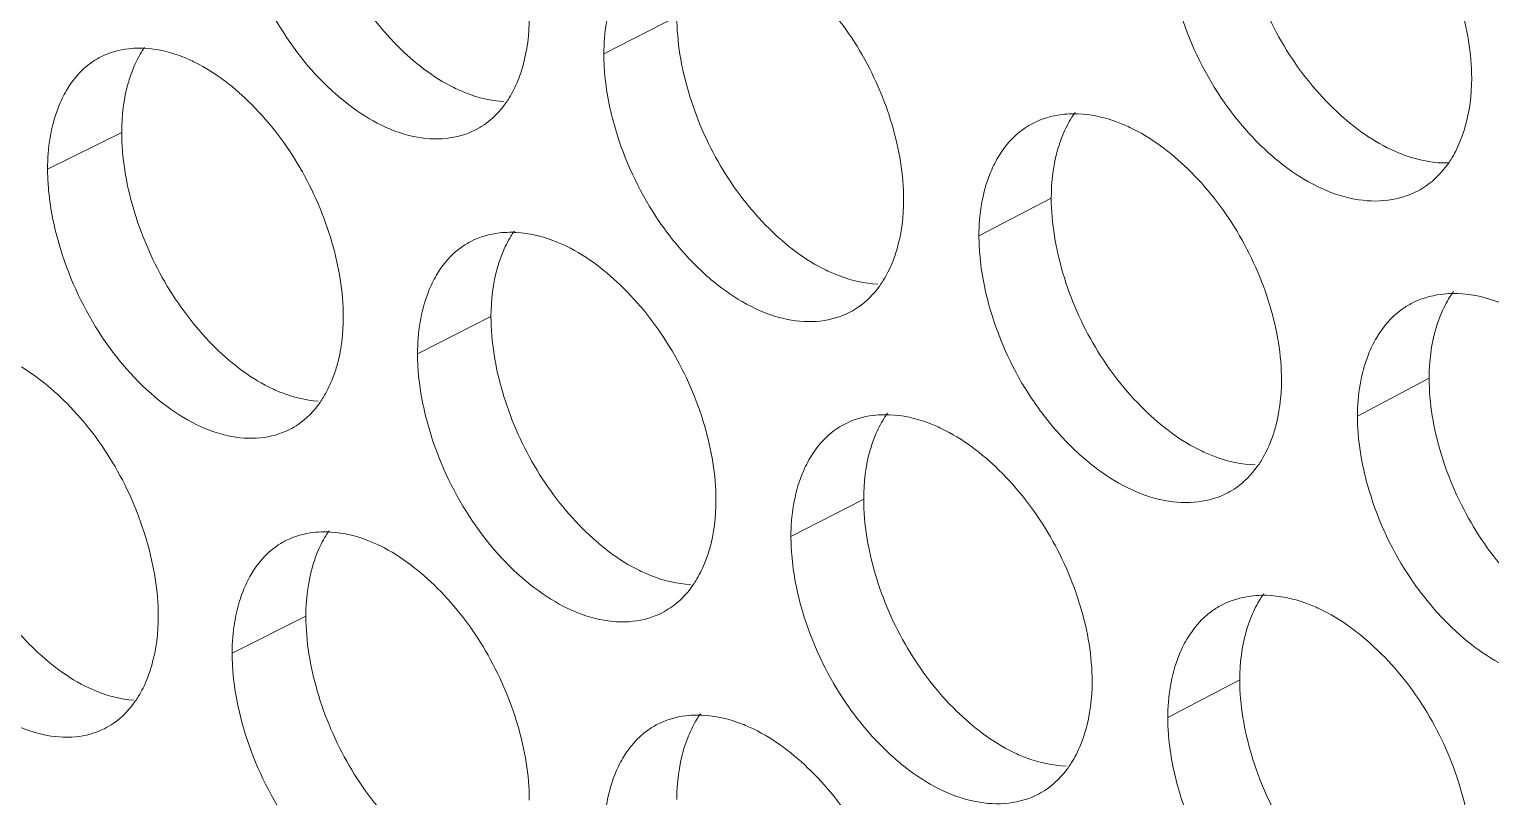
# Model space of a CAD drawing. Header units: millimetres. Extents: x 1177 to 4147, y 93 to 2194.
# Drawn here: x 2580.8 to 2595.5, y 737.17 to 744.89 of the extents above; entities that cross this region are included whole.
import ezdxf

# ---------------------------------------------------------------- set-up
doc = ezdxf.new("R2010")
doc.units = ezdxf.units.MM
doc.header["$LTSCALE"] = 0.1
doc.layers.get('0').update_dxf_attribs({"lineweight": 13})
doc.layers.add('标注', color=251, linetype='Continuous', lineweight=9)

# ---------------------------------------------------------------- blocks, each defined once
blk = doc.blocks.new('02')
for points, knots in [([(4627.348, 522.744), (4597.363, 531.299), (4553.55, 545.69), (4497.641, 568.487), (4458.71, 586.649), (4422.281, 606.068), (4388.51, 626.659), (4357.551, 648.334), (4338.416, 663.815), (4329.392, 671.722)], [0, 0, 0, 0, 0.278685, 0.411475, 0.539478, 0.662459, 0.780251, 0.892768, 1, 1, 1, 1]), ([(4626.906, 521.428), (4597.052, 529.945), (4553.424, 544.261), (4497.732, 566.923), (4458.929, 584.973), (4422.597, 604.269), (4388.892, 624.729), (4357.964, 646.263), (4338.829, 661.641), (4329.798, 669.496)], [0, 0, 0, 0, 0.278468, 0.411196, 0.539177, 0.662176, 0.780023, 0.892638, 1, 1, 1, 1]), ([(4628.518, 518.372), (4598.337, 526.935), (4554.235, 541.353), (4497.955, 564.22), (4458.766, 582.448), (4422.099, 601.945), (4388.114, 622.628), (4356.965, 644.402), (4337.717, 659.96), (4328.641, 667.907)], [0, 0, 0, 0, 0.278732, 0.411552, 0.539576, 0.662563, 0.780343, 0.892822, 1, 1, 1, 1]), ([(4328.202, 667.332), (4337.3, 659.316), (4356.601, 643.626), (4387.852, 621.677), (4421.956, 600.844), (4458.755, 581.215), (4498.091, 562.874), (4554.59, 539.876), (4598.873, 525.389), (4629.18, 516.79)], [0, 0, 0, 0, 0.107262, 0.219794, 0.337581, 0.460553, 0.588547, 0.721328, 1, 1, 1, 1])]:
    blk.add_open_spline(points, degree=3, knots=knots)
at = {"layer": '标注'}
for p, q in [((4465.295, 655.576), (4464.246, 655.04)), ((4457.319, 653.913), (4456.254, 653.384)), ((4470.674, 652.966), (4469.635, 652.425)), ((4462.624, 651.265), (4461.569, 650.732)), ((4476.103, 650.381), (4475.073, 649.836)), ((4467.979, 648.642), (4466.934, 648.104)), ((4459.965, 646.961), (4458.906, 646.43)), ((4473.382, 646.045), (4472.348, 645.502))]:
    blk.add_line(p, q, dxfattribs=at)
for centre, radius, start, end in [((4457.571, 653.665), 1.459, 85.9113, 90.3279), ((4471.001, 652.672), 1.508, 88.1658, 91.0012), ((4462.906, 650.999), 1.478, 86.8291, 90.6001), ((4468.29, 648.358), 1.498, 87.7255, 90.8684), ((4460.232, 646.704), 1.468, 86.3729, 90.4645), ((4473.723, 645.743), 1.518, 88.601, 91.1331), ((4465.592, 644.051), 1.488, 87.2799, 90.7347)]:
    blk.add_arc(centre, radius, start, end, dxfattribs=at)
for points, knots in [([(4476.714, 654.689), (4476.714, 655.051), (4476.581, 655.802), (4476.118, 656.845), (4475.425, 657.727), (4474.836, 658.17), (4474.527, 658.316)], [0, 0, 0, 0, 0.245829, 0.509477, 0.768016, 1, 1, 1, 1]), ([(4476.714, 654.689), (4476.714, 655.051), (4476.581, 655.802), (4476.118, 656.845), (4475.425, 657.727), (4474.836, 658.17), (4474.527, 658.316)], [0, 0, 0, 0, 0.245829, 0.509477, 0.768016, 1, 1, 1, 1]), ([(4459.965, 658.211), (4459.965, 657.848), (4460.094, 657.097), (4460.542, 656.048), (4461.214, 655.158), (4461.789, 654.705), (4462.091, 654.556)], [0, 0, 0, 0, 0.247033, 0.511643, 0.769894, 1, 1, 1, 1]), ([(4473.382, 657.295), (4473.382, 656.933), (4473.514, 656.182), (4473.973, 655.138), (4474.662, 654.255), (4475.249, 653.811), (4475.558, 653.665)], [0, 0, 0, 0, 0.246134, 0.50993, 0.768307, 1, 1, 1, 1]), ([(4473.382, 657.295), (4473.382, 656.933), (4473.514, 656.182), (4473.973, 655.138), (4474.662, 654.255), (4475.249, 653.811), (4475.558, 653.665)], [0, 0, 0, 0, 0.246134, 0.50993, 0.768307, 1, 1, 1, 1]), ([(4459.07, 656.604), (4459.198, 656.16), (4459.581, 655.325), (4460.418, 654.35), (4461.291, 653.85), (4461.971, 653.799), (4462.27, 653.882), (4462.4, 653.948)], [0, 0, 0, 0, 0.293762, 0.573619, 0.807925, 0.907583, 1, 1, 1, 1]), ([(4468.553, 652.946), (4468.553, 653.308), (4468.422, 654.06), (4467.966, 655.106), (4467.283, 655.991), (4466.701, 656.44), (4466.395, 656.589)], [0, 0, 0, 0, 0.246367, 0.510504, 0.768967, 1, 1, 1, 1]), ([(4464.519, 656.17), (4464.474, 656.093), (4464.304, 655.74), (4464.246, 655.341), (4464.246, 655.04)], [0, 0, 0, 0, 0.228624, 1, 1, 1, 1]), ([(4463.008, 654.653), (4463.036, 654.72), (4463.137, 655.014), (4463.174, 655.328), (4463.174, 655.566)], [0, 0, 0, 0, 0.233221, 1, 1, 1, 1]), ([(4465.295, 655.576), (4465.295, 655.213), (4465.425, 654.462), (4465.878, 653.415), (4466.556, 652.528), (4467.136, 652.079), (4467.441, 651.931)], [0, 0, 0, 0, 0.246671, 0.510955, 0.769257, 1, 1, 1, 1]), ([(4472.516, 655.679), (4472.649, 655.233), (4472.949, 654.592), (4473.515, 653.874), (4474.116, 653.314), (4474.81, 652.944), (4475.505, 652.91), (4475.81, 653.002), (4475.943, 653.072)], [0, 0, 0, 0, 0.291305, 0.434775, 0.570777, 0.805593, 0.906279, 1, 1, 1, 1]), ([(4472.516, 655.679), (4472.649, 655.233), (4472.949, 654.592), (4473.515, 653.874), (4474.116, 653.314), (4474.81, 652.944), (4475.505, 652.91), (4475.81, 653.002), (4475.943, 653.072)], [0, 0, 0, 0, 0.291305, 0.434775, 0.570777, 0.805593, 0.906279, 1, 1, 1, 1]), ([(4457.027, 655.002), (4456.976, 654.976), (4456.774, 654.855), (4456.616, 654.669), (4456.526, 654.516)], [0, 0, 0, 0, 0.242512, 1, 1, 1, 1]), ([(4457.563, 655.124), (4457.516, 655.124), (4457.332, 655.113), (4457.149, 655.062), (4457.027, 655.002)], [0, 0, 0, 0, 0.258421, 1, 1, 1, 1]), ([(4457.648, 655.137), (4457.632, 655.113), (4457.568, 655.014), (4457.516, 654.907), (4457.482, 654.825)], [0, 0, 0, 0, 0.242569, 1, 1, 1, 1]), ([(4458.374, 654.918), (4458.316, 654.947), (4458.094, 655.047), (4457.853, 655.108), (4457.675, 655.12)], [0, 0, 0, 0, 0.266713, 1, 1, 1, 1]), ([(4464.246, 655.04), (4464.246, 654.953), (4464.261, 654.59), (4464.333, 654.23), (4464.411, 653.965)], [0, 0, 0, 0, 0.238632, 1, 1, 1, 1]), ([(4457.482, 654.825), (4457.455, 654.758), (4457.355, 654.464), (4457.319, 654.15), (4457.319, 653.913)], [0, 0, 0, 0, 0.232835, 1, 1, 1, 1]), ([(4460.502, 651.26), (4460.502, 651.623), (4460.373, 652.375), (4459.923, 653.423), (4459.251, 654.313), (4458.677, 654.767), (4458.374, 654.918)], [0, 0, 0, 0, 0.246911, 0.511538, 0.769926, 1, 1, 1, 1]), ([(4456.526, 654.516), (4456.481, 654.439), (4456.312, 654.085), (4456.254, 653.686), (4456.254, 653.384)], [0, 0, 0, 0, 0.227885, 1, 1, 1, 1]), ([(4462.091, 654.556), (4462.151, 654.526), (4462.379, 654.425), (4462.626, 654.366), (4462.809, 654.355)], [0, 0, 0, 0, 0.2667, 1, 1, 1, 1]), ([(4462.837, 654.336), (4462.854, 654.36), (4462.92, 654.46), (4462.974, 654.569), (4463.008, 654.653)], [0, 0, 0, 0, 0.242697, 1, 1, 1, 1]), ([(4476.545, 653.775), (4476.573, 653.842), (4476.676, 654.136), (4476.714, 654.45), (4476.714, 654.689)], [0, 0, 0, 0, 0.233967, 1, 1, 1, 1]), ([(4476.545, 653.775), (4476.573, 653.842), (4476.676, 654.136), (4476.714, 654.45), (4476.714, 654.689)], [0, 0, 0, 0, 0.233967, 1, 1, 1, 1]), ([(4462.4, 653.948), (4462.443, 653.97), (4462.612, 654.069), (4462.752, 654.215), (4462.837, 654.336)], [0, 0, 0, 0, 0.244733, 1, 1, 1, 1]), ([(4470.974, 654.18), (4470.924, 654.179), (4470.728, 654.166), (4470.535, 654.109), (4470.407, 654.042)], [0, 0, 0, 0, 0.258483, 1, 1, 1, 1]), ([(4471.019, 654.204), (4471.002, 654.18), (4470.933, 654.077), (4470.877, 653.966), (4470.842, 653.88)], [0, 0, 0, 0, 0.242868, 1, 1, 1, 1]), ([(4471.804, 653.984), (4471.742, 654.014), (4471.501, 654.116), (4471.24, 654.174), (4471.049, 654.18)], [0, 0, 0, 0, 0.266802, 1, 1, 1, 1]), ([(4457.319, 653.913), (4457.319, 653.55), (4457.447, 652.798), (4457.893, 651.749), (4458.561, 650.858), (4459.134, 650.403), (4459.435, 650.252)], [0, 0, 0, 0, 0.247215, 0.511988, 0.770214, 1, 1, 1, 1]), ([(4464.411, 653.965), (4464.542, 653.52), (4464.836, 652.88), (4465.392, 652.159), (4465.981, 651.597), (4466.662, 651.219), (4467.348, 651.174), (4467.649, 651.261), (4467.78, 651.328)], [0, 0, 0, 0, 0.292621, 0.4365, 0.572692, 0.807081, 0.907102, 1, 1, 1, 1]), ([(4470.407, 654.042), (4470.356, 654.015), (4470.157, 653.892), (4470, 653.707), (4469.91, 653.555)], [0, 0, 0, 0, 0.24332, 1, 1, 1, 1]), ([(4473.982, 650.351), (4473.982, 650.714), (4473.849, 651.465), (4473.388, 652.509), (4472.699, 653.392), (4472.112, 653.837), (4471.804, 653.984)], [0, 0, 0, 0, 0.246007, 0.509819, 0.768332, 1, 1, 1, 1]), ([(4470.842, 653.88), (4470.814, 653.813), (4470.712, 653.518), (4470.674, 653.204), (4470.674, 652.966)], [0, 0, 0, 0, 0.233581, 1, 1, 1, 1]), ([(4476.362, 653.444), (4476.38, 653.469), (4476.451, 653.573), (4476.508, 653.686), (4476.545, 653.775)], [0, 0, 0, 0, 0.243017, 1, 1, 1, 1]), ([(4476.362, 653.444), (4476.38, 653.469), (4476.451, 653.573), (4476.508, 653.686), (4476.545, 653.775)], [0, 0, 0, 0, 0.243017, 1, 1, 1, 1]), ([(4469.91, 653.555), (4469.864, 653.478), (4469.694, 653.125), (4469.635, 652.726), (4469.635, 652.425)], [0, 0, 0, 0, 0.229116, 1, 1, 1, 1]), ([(4475.558, 653.665), (4475.627, 653.633), (4475.891, 653.523), (4476.181, 653.468), (4476.39, 653.473)], [0, 0, 0, 0, 0.268088, 1, 1, 1, 1]), ([(4475.558, 653.665), (4475.627, 653.633), (4475.891, 653.523), (4476.181, 653.468), (4476.39, 653.473)], [0, 0, 0, 0, 0.268088, 1, 1, 1, 1]), ([(4456.254, 653.384), (4456.254, 653.298), (4456.27, 652.934), (4456.341, 652.574), (4456.418, 652.308)], [0, 0, 0, 0, 0.238534, 1, 1, 1, 1]), ([(4475.943, 653.072), (4475.983, 653.094), (4476.144, 653.192), (4476.279, 653.329), (4476.362, 653.444)], [0, 0, 0, 0, 0.245619, 1, 1, 1, 1]), ([(4475.943, 653.072), (4475.983, 653.094), (4476.144, 653.192), (4476.279, 653.329), (4476.362, 653.444)], [0, 0, 0, 0, 0.245619, 1, 1, 1, 1]), ([(4468.386, 652.033), (4468.414, 652.1), (4468.516, 652.394), (4468.553, 652.708), (4468.553, 652.946)], [0, 0, 0, 0, 0.233519, 1, 1, 1, 1]), ([(4470.674, 652.966), (4470.674, 652.603), (4470.806, 651.852), (4471.263, 650.807), (4471.948, 649.923), (4472.533, 649.477), (4472.84, 649.331)], [0, 0, 0, 0, 0.246312, 0.510271, 0.768623, 1, 1, 1, 1]), ([(4462.89, 652.477), (4462.842, 652.477), (4462.653, 652.466), (4462.467, 652.412), (4462.342, 652.349)], [0, 0, 0, 0, 0.258444, 1, 1, 1, 1]), ([(4462.96, 652.495), (4462.943, 652.471), (4462.877, 652.37), (4462.823, 652.262), (4462.789, 652.178)], [0, 0, 0, 0, 0.242682, 1, 1, 1, 1]), ([(4463.709, 652.276), (4463.649, 652.305), (4463.42, 652.406), (4463.171, 652.465), (4462.988, 652.475)], [0, 0, 0, 0, 0.266759, 1, 1, 1, 1]), ([(4469.635, 652.425), (4469.635, 652.338), (4469.651, 651.975), (4469.724, 651.616), (4469.802, 651.351)], [0, 0, 0, 0, 0.238699, 1, 1, 1, 1]), ([(4456.418, 652.308), (4456.546, 651.865), (4456.925, 651.03), (4457.757, 650.053), (4458.624, 649.551), (4459.301, 649.496), (4459.599, 649.577), (4459.729, 649.642)], [0, 0, 0, 0, 0.294207, 0.574275, 0.808437, 0.907868, 1, 1, 1, 1]), ([(4462.342, 652.349), (4462.291, 652.323), (4462.09, 652.201), (4461.932, 652.016), (4461.842, 651.863)], [0, 0, 0, 0, 0.242847, 1, 1, 1, 1]), ([(4465.857, 648.628), (4465.857, 648.99), (4465.726, 649.742), (4465.272, 650.788), (4464.593, 651.676), (4464.014, 652.126), (4463.709, 652.276)], [0, 0, 0, 0, 0.246547, 0.510848, 0.769286, 1, 1, 1, 1]), ([(4462.789, 652.178), (4462.761, 652.111), (4462.661, 651.817), (4462.624, 651.503), (4462.624, 651.265)], [0, 0, 0, 0, 0.233133, 1, 1, 1, 1]), ([(4468.21, 651.71), (4468.227, 651.734), (4468.295, 651.837), (4468.351, 651.947), (4468.386, 652.033)], [0, 0, 0, 0, 0.242819, 1, 1, 1, 1]), ([(4461.842, 651.863), (4461.797, 651.786), (4461.628, 651.432), (4461.569, 651.033), (4461.569, 650.732)], [0, 0, 0, 0, 0.228378, 1, 1, 1, 1]), ([(4467.441, 651.931), (4467.503, 651.901), (4467.738, 651.799), (4467.993, 651.741), (4468.181, 651.733)], [0, 0, 0, 0, 0.26673, 1, 1, 1, 1]), ([(4467.78, 651.328), (4467.822, 651.35), (4467.988, 651.449), (4468.126, 651.591), (4468.21, 651.71)], [0, 0, 0, 0, 0.245104, 1, 1, 1, 1]), ([(4476.424, 651.597), (4476.373, 651.596), (4476.173, 651.581), (4475.975, 651.522), (4475.844, 651.452)], [0, 0, 0, 0, 0.258513, 1, 1, 1, 1]), ([(4476.453, 651.626), (4476.435, 651.601), (4476.365, 651.497), (4476.308, 651.384), (4476.271, 651.296)], [0, 0, 0, 0, 0.243002, 1, 1, 1, 1]), ([(4477.262, 651.405), (4477.192, 651.438), (4476.926, 651.547), (4476.635, 651.602), (4476.424, 651.597)], [0, 0, 0, 0, 0.268167, 1, 1, 1, 1]), ([(4475.844, 651.452), (4475.794, 651.425), (4475.595, 651.301), (4475.439, 651.116), (4475.349, 650.964)], [0, 0, 0, 0, 0.243618, 1, 1, 1, 1]), ([(4460.338, 650.348), (4460.365, 650.415), (4460.466, 650.709), (4460.502, 651.022), (4460.502, 651.26)], [0, 0, 0, 0, 0.233071, 1, 1, 1, 1]), ([(4462.624, 651.265), (4462.624, 650.902), (4462.754, 650.151), (4463.204, 649.103), (4463.879, 648.215), (4464.456, 647.764), (4464.76, 647.615)], [0, 0, 0, 0, 0.246852, 0.511298, 0.769575, 1, 1, 1, 1]), ([(4469.802, 651.351), (4469.934, 650.906), (4470.232, 650.265), (4470.795, 649.546), (4471.392, 648.985), (4472.082, 648.612), (4472.774, 648.575), (4473.078, 648.665), (4473.209, 648.734)], [0, 0, 0, 0, 0.291742, 0.435347, 0.571412, 0.806086, 0.906551, 1, 1, 1, 1]), ([(4476.271, 651.296), (4476.243, 651.229), (4476.14, 650.935), (4476.103, 650.62), (4476.103, 650.381)], [0, 0, 0, 0, 0.233879, 1, 1, 1, 1]), ([(4475.349, 650.964), (4475.303, 650.887), (4475.133, 650.535), (4475.073, 650.136), (4475.073, 649.836)], [0, 0, 0, 0, 0.229607, 1, 1, 1, 1]), ([(4461.569, 650.732), (4461.569, 650.645), (4461.585, 650.282), (4461.657, 649.922), (4461.734, 649.657)], [0, 0, 0, 0, 0.238599, 1, 1, 1, 1]), ([(4457.844, 646.961), (4457.844, 647.324), (4457.715, 648.075), (4457.268, 649.125), (4456.598, 650.016), (4456.027, 650.472), (4455.726, 650.624)], [0, 0, 0, 0, 0.247093, 0.511885, 0.770247, 1, 1, 1, 1]), ([(4460.169, 650.033), (4460.185, 650.057), (4460.25, 650.157), (4460.304, 650.265), (4460.338, 650.348)], [0, 0, 0, 0, 0.24264, 1, 1, 1, 1]), ([(4473.813, 649.438), (4473.841, 649.505), (4473.944, 649.799), (4473.982, 650.113), (4473.982, 650.351)], [0, 0, 0, 0, 0.233818, 1, 1, 1, 1]), ([(4476.103, 650.381), (4476.103, 650.019), (4476.235, 649.268), (4476.696, 648.225), (4477.388, 647.344), (4477.978, 646.901), (4478.287, 646.756)], [0, 0, 0, 0, 0.245956, 0.50959, 0.767992, 1, 1, 1, 1]), ([(4459.435, 650.252), (4459.494, 650.223), (4459.718, 650.123), (4459.961, 650.063), (4460.141, 650.051)], [0, 0, 0, 0, 0.266679, 1, 1, 1, 1]), ([(4459.729, 649.642), (4459.772, 649.664), (4459.942, 649.764), (4460.083, 649.911), (4460.169, 650.033)], [0, 0, 0, 0, 0.244538, 1, 1, 1, 1]), ([(4467.706, 649.721), (4467.656, 649.695), (4467.456, 649.572), (4467.298, 649.387), (4467.208, 649.234)], [0, 0, 0, 0, 0.243166, 1, 1, 1, 1]), ([(4468.267, 649.856), (4468.217, 649.856), (4468.024, 649.843), (4467.834, 649.787), (4467.706, 649.721)], [0, 0, 0, 0, 0.258469, 1, 1, 1, 1]), ([(4468.32, 649.878), (4468.303, 649.854), (4468.236, 649.752), (4468.18, 649.642), (4468.145, 649.556)], [0, 0, 0, 0, 0.242804, 1, 1, 1, 1]), ([(4469.094, 649.658), (4469.032, 649.688), (4468.795, 649.79), (4468.538, 649.848), (4468.349, 649.855)], [0, 0, 0, 0, 0.266791, 1, 1, 1, 1]), ([(4475.073, 649.836), (4475.073, 649.749), (4475.089, 649.386), (4475.163, 649.027), (4475.242, 648.763)], [0, 0, 0, 0, 0.238766, 1, 1, 1, 1]), ([(4454.685, 649.621), (4454.685, 649.258), (4454.813, 648.506), (4455.256, 647.456), (4455.921, 646.564), (4456.491, 646.107), (4456.791, 645.956)], [0, 0, 0, 0, 0.247397, 0.512334, 0.770535, 1, 1, 1, 1]), ([(4461.734, 649.657), (4461.864, 649.212), (4462.249, 648.377), (4463.091, 647.402), (4463.97, 646.906), (4464.653, 646.859), (4464.954, 646.943), (4465.084, 647.01)], [0, 0, 0, 0, 0.293319, 0.572966, 0.807416, 0.907301, 1, 1, 1, 1]), ([(4468.145, 649.556), (4468.117, 649.489), (4468.016, 649.195), (4467.979, 648.881), (4467.979, 648.642)], [0, 0, 0, 0, 0.233432, 1, 1, 1, 1]), ([(4471.261, 646.02), (4471.261, 646.383), (4471.129, 647.134), (4470.671, 648.179), (4469.985, 649.063), (4469.401, 649.511), (4469.094, 649.658)], [0, 0, 0, 0, 0.246187, 0.510161, 0.768649, 1, 1, 1, 1]), ([(4472.84, 649.331), (4472.903, 649.3), (4473.146, 649.198), (4473.409, 649.141), (4473.602, 649.136)], [0, 0, 0, 0, 0.266746, 1, 1, 1, 1]), ([(4473.633, 649.11), (4473.65, 649.134), (4473.72, 649.238), (4473.777, 649.35), (4473.813, 649.438)], [0, 0, 0, 0, 0.242949, 1, 1, 1, 1]), ([(4467.208, 649.234), (4467.163, 649.157), (4466.993, 648.804), (4466.934, 648.405), (4466.934, 648.104)], [0, 0, 0, 0, 0.22887, 1, 1, 1, 1]), ([(4473.209, 648.734), (4473.251, 648.756), (4473.413, 648.854), (4473.549, 648.994), (4473.633, 649.11)], [0, 0, 0, 0, 0.245453, 1, 1, 1, 1]), ([(4467.979, 648.642), (4467.979, 648.28), (4468.109, 647.529), (4468.564, 646.483), (4469.246, 645.597), (4469.828, 645.15), (4470.134, 645.002)], [0, 0, 0, 0, 0.246491, 0.510612, 0.768939, 1, 1, 1, 1]), ([(4475.242, 648.763), (4475.375, 648.316), (4475.677, 647.675), (4476.248, 646.958), (4476.852, 646.399), (4477.551, 646.032), (4478.249, 646.001), (4478.555, 646.095), (4478.688, 646.166)], [0, 0, 0, 0, 0.290871, 0.434206, 0.570147, 0.805105, 0.906009, 1, 1, 1, 1]), ([(4465.691, 647.715), (4465.719, 647.782), (4465.82, 648.076), (4465.857, 648.39), (4465.857, 648.628)], [0, 0, 0, 0, 0.23337, 1, 1, 1, 1]), ([(4453.778, 648.019), (4453.905, 647.575), (4454.28, 646.742), (4455.002, 645.893), (4455.671, 645.431), (4456.166, 645.24), (4456.644, 645.199), (4456.941, 645.279), (4457.07, 645.343)], [0, 0, 0, 0, 0.294183, 0.574014, 0.698487, 0.809259, 0.908301, 1, 1, 1, 1]), ([(4459.679, 648.047), (4459.628, 648.022), (4459.426, 647.9), (4459.268, 647.714), (4459.178, 647.561)], [0, 0, 0, 0, 0.242682, 1, 1, 1, 1]), ([(4460.221, 648.173), (4460.172, 648.172), (4459.986, 648.161), (4459.802, 648.109), (4459.679, 648.047)], [0, 0, 0, 0, 0.258432, 1, 1, 1, 1]), ([(4460.298, 648.188), (4460.281, 648.164), (4460.216, 648.064), (4460.163, 647.957), (4460.129, 647.873)], [0, 0, 0, 0, 0.242625, 1, 1, 1, 1]), ([(4461.036, 647.969), (4460.977, 647.998), (4460.751, 648.098), (4460.506, 648.158), (4460.325, 648.17)], [0, 0, 0, 0, 0.266738, 1, 1, 1, 1]), ([(4466.934, 648.104), (4466.934, 648.018), (4466.95, 647.655), (4467.022, 647.295), (4467.1, 647.03)], [0, 0, 0, 0, 0.238665, 1, 1, 1, 1]), ([(4460.129, 647.873), (4460.102, 647.806), (4460.002, 647.512), (4459.965, 647.199), (4459.965, 646.961)], [0, 0, 0, 0, 0.232984, 1, 1, 1, 1]), ([(4463.174, 644.316), (4463.174, 644.678), (4463.043, 645.43), (4462.592, 646.478), (4461.916, 647.366), (4461.339, 647.819), (4461.036, 647.969)], [0, 0, 0, 0, 0.246729, 0.511193, 0.769606, 1, 1, 1, 1]), ([(4464.76, 647.615), (4464.821, 647.585), (4465.052, 647.484), (4465.304, 647.425), (4465.489, 647.416)], [0, 0, 0, 0, 0.266716, 1, 1, 1, 1]), ([(4465.517, 647.395), (4465.534, 647.419), (4465.601, 647.52), (4465.656, 647.63), (4465.691, 647.715)], [0, 0, 0, 0, 0.242757, 1, 1, 1, 1]), ([(4459.178, 647.561), (4459.133, 647.484), (4458.964, 647.131), (4458.906, 646.731), (4458.906, 646.43)], [0, 0, 0, 0, 0.228131, 1, 1, 1, 1]), ([(4465.084, 647.01), (4465.126, 647.032), (4465.294, 647.131), (4465.433, 647.275), (4465.517, 647.395)], [0, 0, 0, 0, 0.244921, 1, 1, 1, 1]), ([(4473.693, 647.26), (4473.642, 647.259), (4473.444, 647.245), (4473.249, 647.187), (4473.119, 647.119)], [0, 0, 0, 0, 0.258498, 1, 1, 1, 1]), ([(4473.73, 647.287), (4473.712, 647.262), (4473.643, 647.159), (4473.586, 647.047), (4473.55, 646.96)], [0, 0, 0, 0, 0.242934, 1, 1, 1, 1]), ([(4474.527, 647.066), (4474.463, 647.097), (4474.219, 647.199), (4473.954, 647.256), (4473.76, 647.26)], [0, 0, 0, 0, 0.266809, 1, 1, 1, 1]), ([(4457.68, 646.049), (4457.707, 646.116), (4457.807, 646.41), (4457.844, 646.723), (4457.844, 646.961)], [0, 0, 0, 0, 0.232922, 1, 1, 1, 1]), ([(4459.965, 646.961), (4459.965, 646.598), (4460.094, 645.847), (4460.542, 644.798), (4461.214, 643.908), (4461.789, 643.455), (4462.091, 643.306)], [0, 0, 0, 0, 0.247033, 0.511643, 0.769894, 1, 1, 1, 1]), ([(4467.1, 647.03), (4467.232, 646.585), (4467.528, 645.944), (4468.087, 645.224), (4468.68, 644.663), (4469.366, 644.287), (4470.055, 644.247), (4470.357, 644.335), (4470.489, 644.403)], [0, 0, 0, 0, 0.29218, 0.435922, 0.57205, 0.806581, 0.906826, 1, 1, 1, 1]), ([(4473.119, 647.119), (4473.069, 647.092), (4472.87, 646.968), (4472.713, 646.783), (4472.623, 646.631)], [0, 0, 0, 0, 0.243471, 1, 1, 1, 1]), ([(4473.55, 646.96), (4473.522, 646.893), (4473.42, 646.598), (4473.382, 646.284), (4473.382, 646.045)], [0, 0, 0, 0, 0.23373, 1, 1, 1, 1]), ([(4476.714, 643.439), (4476.714, 643.801), (4476.581, 644.552), (4476.118, 645.595), (4475.425, 646.477), (4474.836, 646.92), (4474.527, 647.066)], [0, 0, 0, 0, 0.245829, 0.509477, 0.768016, 1, 1, 1, 1]), ([(4472.623, 646.631), (4472.578, 646.554), (4472.407, 646.202), (4472.348, 645.803), (4472.348, 645.502)], [0, 0, 0, 0, 0.229361, 1, 1, 1, 1]), ([(4458.906, 646.43), (4458.906, 646.343), (4458.921, 645.98), (4458.993, 645.62), (4459.07, 645.354)], [0, 0, 0, 0, 0.238567, 1, 1, 1, 1]), ([(4456.791, 645.956), (4456.849, 645.927), (4457.069, 645.827), (4457.309, 645.766), (4457.486, 645.753)], [0, 0, 0, 0, 0.266655, 1, 1, 1, 1]), ([(4457.513, 645.737), (4457.529, 645.76), (4457.594, 645.86), (4457.646, 645.966), (4457.68, 646.049)], [0, 0, 0, 0, 0.242584, 1, 1, 1, 1]), ([(4471.094, 645.107), (4471.122, 645.174), (4471.224, 645.468), (4471.261, 645.782), (4471.261, 646.02)], [0, 0, 0, 0, 0.233669, 1, 1, 1, 1]), ([(4473.382, 646.045), (4473.382, 645.683), (4473.514, 644.932), (4473.973, 643.888), (4474.662, 643.005), (4475.249, 642.561), (4475.558, 642.415)], [0, 0, 0, 0, 0.246134, 0.50993, 0.768307, 1, 1, 1, 1]), ([(4457.07, 645.343), (4457.113, 645.365), (4457.286, 645.465), (4457.428, 645.613), (4457.513, 645.737)], [0, 0, 0, 0, 0.244338, 1, 1, 1, 1]), ([(4465.573, 645.539), (4465.523, 645.538), (4465.333, 645.526), (4465.144, 645.471), (4465.018, 645.407)], [0, 0, 0, 0, 0.258456, 1, 1, 1, 1]), ([(4465.634, 645.559), (4465.617, 645.534), (4465.55, 645.433), (4465.496, 645.324), (4465.461, 645.239)], [0, 0, 0, 0, 0.242742, 1, 1, 1, 1]), ([(4466.395, 645.339), (4466.334, 645.369), (4466.101, 645.47), (4465.849, 645.528), (4465.662, 645.537)], [0, 0, 0, 0, 0.266777, 1, 1, 1, 1]), ([(4472.348, 645.502), (4472.348, 645.415), (4472.364, 645.053), (4472.437, 644.693), (4472.516, 644.429)], [0, 0, 0, 0, 0.238732, 1, 1, 1, 1]), ([(4459.07, 645.354), (4459.198, 644.91), (4459.581, 644.075), (4460.418, 643.1), (4461.291, 642.6), (4461.971, 642.549), (4462.27, 642.632), (4462.4, 642.698)], [0, 0, 0, 0, 0.293762, 0.573619, 0.807925, 0.907583, 1, 1, 1, 1]), ([(4465.018, 645.407), (4464.967, 645.381), (4464.767, 645.259), (4464.609, 645.073), (4464.519, 644.92)], [0, 0, 0, 0, 0.243008, 1, 1, 1, 1]), ([(4468.553, 641.696), (4468.553, 642.058), (4468.422, 642.81), (4467.966, 643.856), (4467.283, 644.741), (4466.701, 645.19), (4466.395, 645.339)], [0, 0, 0, 0, 0.246367, 0.510504, 0.768967, 1, 1, 1, 1]), ([(4465.461, 645.239), (4465.433, 645.172), (4465.332, 644.878), (4465.295, 644.564), (4465.295, 644.326)], [0, 0, 0, 0, 0.233282, 1, 1, 1, 1]), ([(4470.915, 644.782), (4470.933, 644.806), (4471.002, 644.909), (4471.058, 645.02), (4471.094, 645.107)], [0, 0, 0, 0, 0.242883, 1, 1, 1, 1]), ([(4464.519, 644.92), (4464.474, 644.843), (4464.304, 644.49), (4464.246, 644.091), (4464.246, 643.79)], [0, 0, 0, 0, 0.228624, 1, 1, 1, 1]), ([(4470.134, 645.002), (4470.197, 644.972), (4470.436, 644.87), (4470.695, 644.813), (4470.886, 644.807)], [0, 0, 0, 0, 0.266739, 1, 1, 1, 1]), ([(4470.489, 644.403), (4470.53, 644.425), (4470.694, 644.524), (4470.831, 644.664), (4470.915, 644.782)], [0, 0, 0, 0, 0.245281, 1, 1, 1, 1]), ([(4472.516, 644.429), (4472.649, 643.983), (4472.949, 643.342), (4473.515, 642.624), (4474.116, 642.064), (4474.81, 641.694), (4475.505, 641.66), (4475.81, 641.752), (4475.943, 641.822)], [0, 0, 0, 0, 0.291305, 0.434775, 0.570777, 0.805593, 0.906279, 1, 1, 1, 1])]:
    blk.add_open_spline(points, degree=3, knots=knots, dxfattribs=at)

msp = doc.modelspace()

# ---------------------------------------------------------------- block references
at = {"xscale": 0.7, "yscale": 0.7, "zscale": 0.7}
msp.add_blockref('02', (-538.391, 286.112), dxfattribs=at)

doc.saveas('drawing.dxf')
